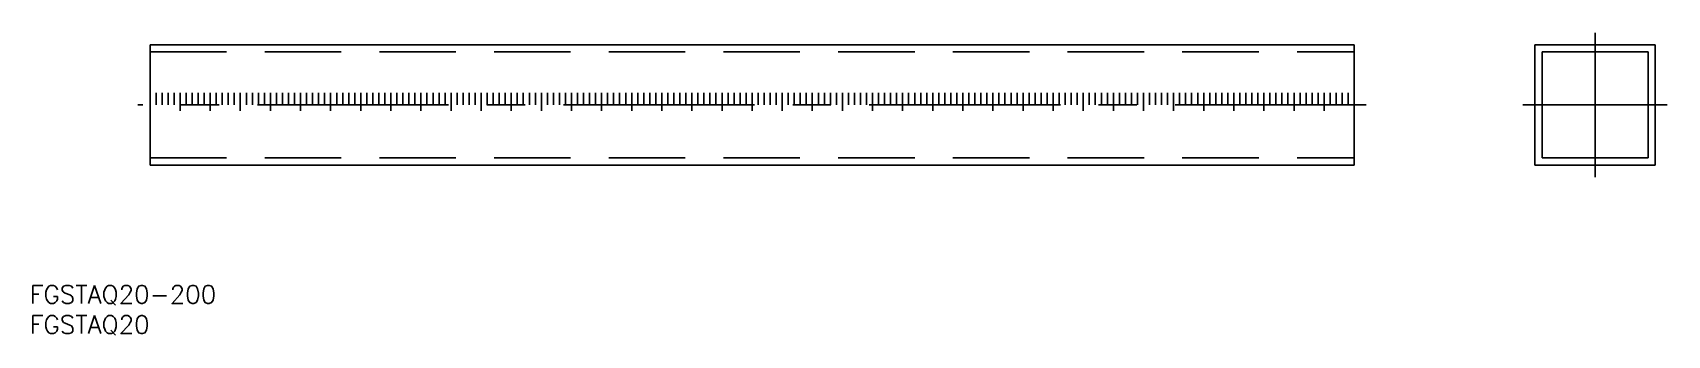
# Model space of a CAD drawing. Extents: x -19 to 252, y -28 to 22.
import ezdxf

# ---------------------------------------------------------------- set-up
doc = ezdxf.new("R2010")
doc.units = 0
doc.linetypes.add('CENTER', pattern=[50.8, 31.75, -6.35, 6.35, -6.35])
doc.linetypes.add('DASHED', pattern=[19.05, 12.7, -6.35])
doc.layers.get('0').update_dxf_attribs({"linetype": 'CONTINUOUS'})
doc.layers.add('CENTER', color=1, linetype='CONTINUOUS')
doc.styles.get("Standard").update_dxf_attribs({"font": 'txt.shx', "height": 3, "bigfont": 'bigfont.shx'})

msp = doc.modelspace()

# ---------------------------------------------------------------- linework, layer by layer
at = {"color": 7, "linetype": 'CONTINUOUS'}
for p, q in [((0, 0), (0, 20)), ((0, 20), (200, 20)), ((200, 20), (200, 0)), ((230, 20), (230, 0)), ((230, 20), (250, 20)), ((250, 20), (250, 0)), ((231.2, 18.8), (231.2, 1.2)), ((231.2, 18.8), (248.8, 18.8)), ((248.8, 18.8), (248.8, 1.2)), ((1, 10), (1, 12)), ((2, 10), (2, 12)), ((3, 10), (3, 12)), ((4, 10), (4, 12)), ((5, 12), (5, 9)), ((6, 10), (6, 12)), ((7, 10), (7, 12)), ((8, 10), (8, 12)), ((9, 10), (9, 12)), ((10, 12), (10, 9)), ((11, 10), (11, 12)), ((12, 10), (12, 12)), ((13, 10), (13, 12)), ((14, 10), (14, 12)), ((15, 12), (15, 9)), ((16, 10), (16, 12)), ((17, 10), (17, 12)), ((18, 10), (18, 12)), ((19, 10), (19, 12)), ((20, 12), (20, 9)), ((21, 10), (21, 12)), ((22, 10), (22, 12)), ((23, 10), (23, 12)), ((24, 10), (24, 12)), ((25, 12), (25, 9)), ((26, 10), (26, 12)), ((27, 10), (27, 12)), ((28, 10), (28, 12)), ((29, 10), (29, 12)), ((30, 12), (30, 9)), ((31, 10), (31, 12)), ((32, 10), (32, 12)), ((33, 10), (33, 12)), ((34, 10), (34, 12)), ((35, 12), (35, 9)), ((36, 10), (36, 12)), ((37, 10), (37, 12)), ((38, 10), (38, 12)), ((39, 10), (39, 12)), ((40, 12), (40, 9)), ((41, 10), (41, 12)), ((42, 10), (42, 12)), ((43, 10), (43, 12)), ((44, 10), (44, 12)), ((45, 12), (45, 9)), ((46, 10), (46, 12)), ((47, 10), (47, 12)), ((48, 10), (48, 12)), ((49, 10), (49, 12)), ((50, 9), (50, 12)), ((51, 10), (51, 12)), ((52, 10), (52, 12)), ((53, 10), (53, 12)), ((54, 10), (54, 12)), ((55, 9), (55, 12)), ((56, 10), (56, 12)), ((57, 12), (57, 10)), ((58, 12), (58, 10)), ((59, 12), (59, 10)), ((59, 12), (59, 10)), ((60, 12), (60, 9)), ((61, 12), (61, 10)), ((61, 12), (61, 10)), ((62, 12), (62, 10)), ((63, 12), (63, 10)), ((64, 12), (64, 10)), ((65, 12), (65, 9)), ((65, 12), (65, 10)), ((66, 12), (66, 10)), ((67, 12), (67, 10)), ((68, 12), (68, 10)), ((69, 12), (69, 10)), ((69, 12), (69, 10)), ((70, 12), (70, 9)), ((71, 12), (71, 10)), ((71, 12), (71, 10)), ((72, 12), (72, 10)), ((73, 12), (73, 10)), ((74, 10), (74, 12)), ((75, 9), (75, 12)), ((76, 10), (76, 12)), ((77, 10), (77, 12)), ((78, 10), (78, 12)), ((79, 10), (79, 12)), ((80, 9), (80, 12)), ((81, 10), (81, 12)), ((82, 10), (82, 12)), ((83, 10), (83, 12)), ((84, 10), (84, 12)), ((85, 12), (85, 9)), ((86, 10), (86, 12)), ((87, 10), (87, 12)), ((88, 10), (88, 12)), ((89, 10), (89, 12)), ((90, 12), (90, 9)), ((91, 10), (91, 12)), ((92, 10), (92, 12)), ((93, 10), (93, 12)), ((94, 10), (94, 12)), ((95, 12), (95, 9)), ((96, 10), (96, 12)), ((97, 10), (97, 12)), ((98, 10), (98, 12)), ((99, 10), (99, 12)), ((100, 12), (100, 9)), ((101, 10), (101, 12)), ((102, 10), (102, 12)), ((103, 10), (103, 12)), ((104, 10), (104, 12)), ((105, 12), (105, 9)), ((106, 10), (106, 12)), ((107, 10), (107, 12)), ((108, 10), (108, 12)), ((109, 10), (109, 12)), ((110, 12), (110, 9)), ((111, 10), (111, 12)), ((112, 10), (112, 12)), ((113, 10), (113, 12)), ((114, 10), (114, 12)), ((115, 12), (115, 9)), ((116, 10), (116, 12)), ((117, 10), (117, 12)), ((118, 10), (118, 12)), ((119, 10), (119, 12)), ((120, 12), (120, 9)), ((121, 10), (121, 12)), ((122, 10), (122, 12)), ((123, 10), (123, 12)), ((124, 10), (124, 12)), ((125, 12), (125, 9)), ((126, 10), (126, 12)), ((127, 10), (127, 12)), ((128, 10), (128, 12)), ((129, 10), (129, 12)), ((130, 12), (130, 9)), ((131, 10), (131, 12)), ((132, 10), (132, 12)), ((133, 10), (133, 12)), ((134, 10), (134, 12)), ((135, 12), (135, 9)), ((136, 10), (136, 12)), ((137, 10), (137, 12)), ((138, 10), (138, 12)), ((139, 10), (139, 12)), ((140, 12), (140, 9)), ((141, 10), (141, 12)), ((142, 10), (142, 12)), ((143, 10), (143, 12)), ((144, 10), (144, 12)), ((145, 12), (145, 9)), ((146, 10), (146, 12)), ((147, 10), (147, 12)), ((148, 10), (148, 12)), ((149, 10), (149, 12)), ((150, 12), (150, 9)), ((151, 10), (151, 12)), ((152, 10), (152, 12)), ((153, 10), (153, 12)), ((154, 10), (154, 12)), ((155, 12), (155, 9)), ((156, 10), (156, 12)), ((157, 10), (157, 12)), ((158, 10), (158, 12)), ((159, 10), (159, 12)), ((160, 12), (160, 9)), ((161, 10), (161, 12)), ((162, 10), (162, 12)), ((163, 10), (163, 12)), ((164, 10), (164, 12)), ((165, 12), (165, 9)), ((166, 10), (166, 12)), ((167, 10), (167, 12)), ((168, 10), (168, 12)), ((169, 10), (169, 12)), ((170, 12), (170, 9)), ((171, 10), (171, 12)), ((172, 10), (172, 12)), ((173, 10), (173, 12)), ((174, 10), (174, 12)), ((175, 12), (175, 9)), ((176, 10), (176, 12)), ((177, 10), (177, 12)), ((178, 10), (178, 12)), ((179, 10), (179, 12)), ((180, 12), (180, 9)), ((181, 10), (181, 12)), ((182, 10), (182, 12)), ((183, 10), (183, 12)), ((184, 10), (184, 12)), ((185, 12), (185, 9)), ((186, 10), (186, 12)), ((187, 10), (187, 12)), ((188, 10), (188, 12)), ((189, 10), (189, 12)), ((190, 12), (190, 9)), ((191, 10), (191, 12)), ((192, 10), (192, 12)), ((193, 10), (193, 12)), ((194, 10), (194, 12)), ((195, 12), (195, 9)), ((196, 10), (196, 12)), ((197, 10), (197, 12)), ((198, 10), (198, 12)), ((199, 10), (199, 12)), ((0, 0), (200, 0)), ((230, 0), (250, 0)), ((231.2, 1.2), (248.8, 1.2))]:
    msp.add_line(p, q, dxfattribs=at)
at = {"color": 3, "linetype": 'DASHED'}
for p, q in [((0, 18.8), (200, 18.8)), ((0, 1.2), (200, 1.2))]:
    msp.add_line(p, q, dxfattribs=at)
at = {"layer": 'CENTER', "color": 1, "linetype": 'CENTER'}
for p, q in [((240, -2), (240, 22)), ((202, 10), (-2, 10)), ((252, 10), (228, 10))]:
    msp.add_line(p, q, dxfattribs=at)

# ---------------------------------------------------------------- texts
at = {"color": 7, "linetype": 'CONTINUOUS'}
for s, p in [('FGSTAQ20-200', (-20, -23)), ('FGSTAQ20', (-20, -28))]:
    msp.add_text(s, height=3, dxfattribs=at).set_placement(p)

doc.saveas('drawing.dxf')
